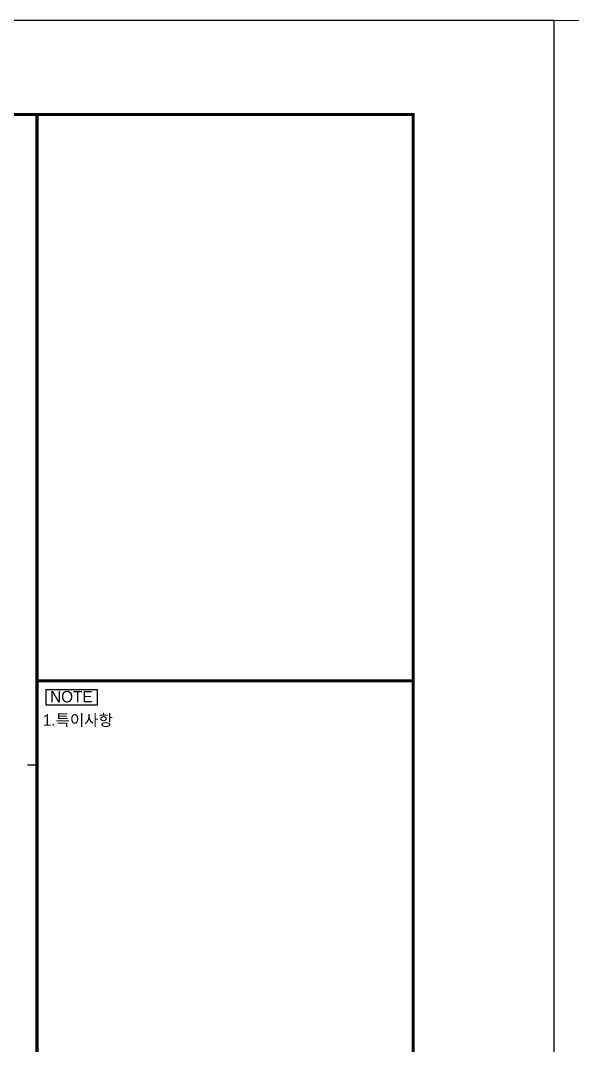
# Model space of a CAD drawing. Header units: millimetres. Extents: x 321717 to 696608, y -514806 to -16026.
# Drawn here: x 529593 to 538977, y -191872 to -174440 of the extents above; entities that cross this region are included whole.
import ezdxf

# ---------------------------------------------------------------- set-up
doc = ezdxf.new("R2010")
doc.units = ezdxf.units.MM
doc.header["$LTSCALE"] = 65
doc.layers.add('TEXT', color=3, linetype='Continuous', lineweight=9)
doc.styles.add('XRebarSheet', font='HMKMRHD.TTF')

# ---------------------------------------------------------------- blocks, each defined once
blk = doc.blocks.new('dhs_sheet2e')
at = {"color": 7}
blk.add_line((73013.1, 43498.2), (72813.3, 43498.2), dxfattribs=at)
for points in [[(84000, 0), (84000, 59329.4), (0, 59329.4), (0, 0)], [(73208.2, 45108.5), (74292.8, 45108.5), (74292.8, 44775), (73208.2, 44775)]]:
    blk.add_lwpolyline(points, close=True, dxfattribs=at)
at = {"color": 30, "const_width": 64.9}
blk.add_lwpolyline([(81003.6, 57331.7), (2996.4, 57331.7), (2996.4, 1997.6), (81003.6, 1997.6)], close=True, dxfattribs=at)
for points in [[(73013.1, 1997.6), (73013.1, 57331.7)], [(73013.1, 45291.6), (81003.6, 45291.6)]]:
    blk.add_lwpolyline(points, dxfattribs=at)
at = {"color": 7, "style": 'XRebarSheet'}
for s, p in [('NOTE', (73292, 44833.7)), ('1.특이사항', (73135.9, 44335.3))]:
    blk.add_text(s, height=242.71, dxfattribs=at).set_placement(p)
blk = doc.blocks.new('zsdfhetshts')
blk.add_lwpolyline([(0, 0), (15120, 0), (15120, 21384), (0, 21384)], close=True)

msp = doc.modelspace()

# ---------------------------------------------------------------- block references
at = {"color": 255, "xscale": 0.8000000006602158, "yscale": 0.8000000006602158, "zscale": 0.8000000006602158}
msp.add_blockref('dhs_sheet2e', (471463.6, -221903.7), dxfattribs=at)
at = {"layer": 'TEXT', "color": 4, "xscale": 1.2, "yscale": 1.2, "zscale": 1.2}
msp.add_blockref('zsdfhetshts', (538663.6, -200101), dxfattribs=at)

doc.saveas('drawing.dxf')
